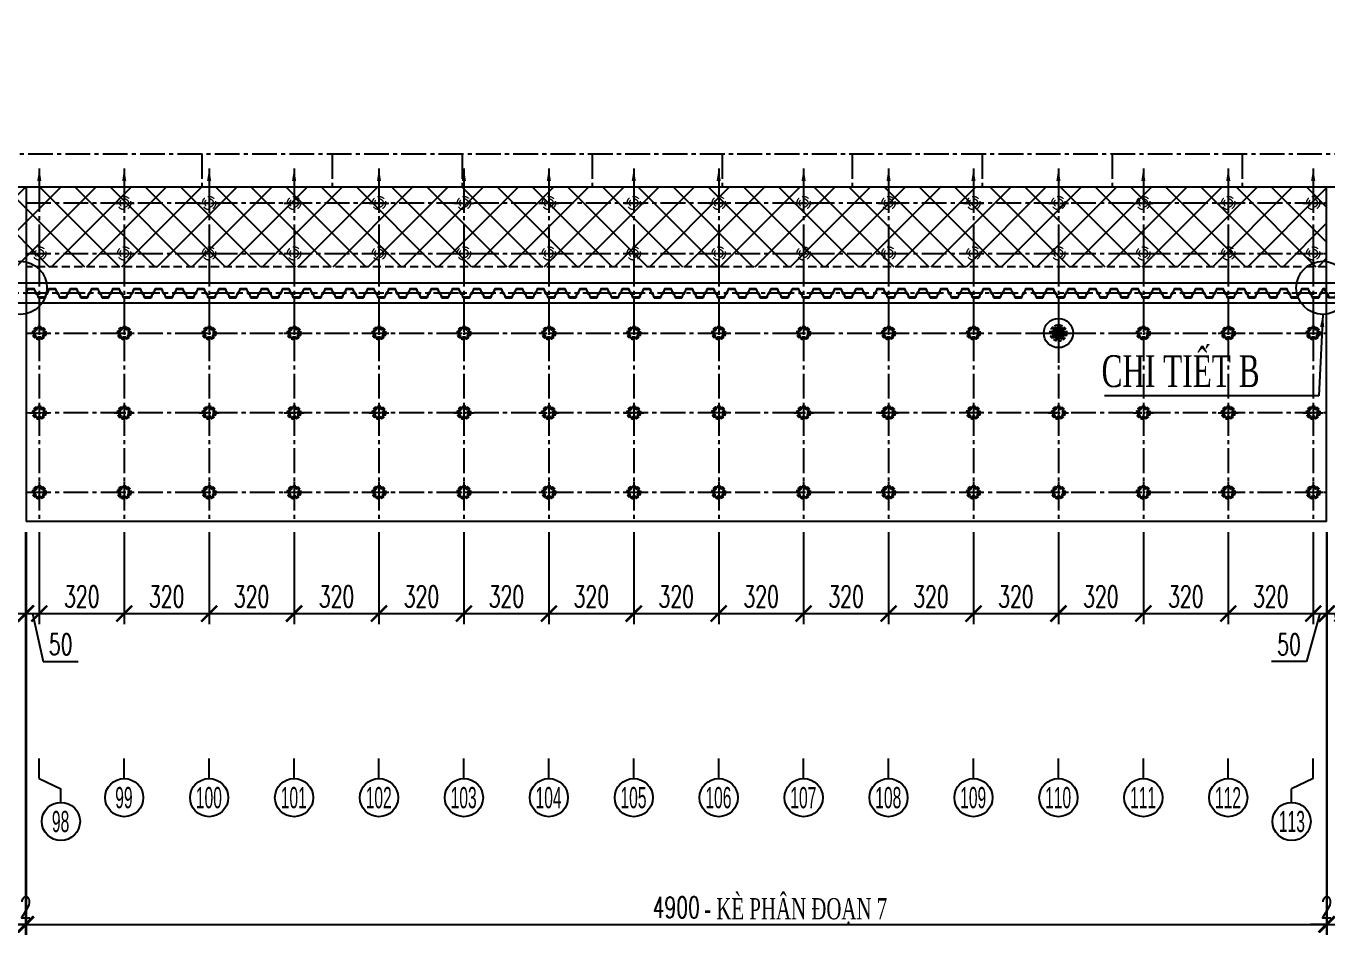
# Model space of a CAD drawing. Extents: x -64479 to 90650, y -38385 to 38270.
# Drawn here: x -19979 to -15077, y 8409 to 11835 of the extents above; entities that cross this region are included whole.
import ezdxf
from ezdxf.enums import TextEntityAlignment as Align

# ---------------------------------------------------------------- set-up
doc = ezdxf.new("R2010")
doc.units = 0
doc.header["$MEASUREMENT"] = 0
for name, pattern in [('CENTER', [2, 1.25, -0.25, 0.25, -0.25]), ('CENTER2', [1.125, 0.75, -0.125, 0.125, -0.125]), ('HIDDEN', [0.375, 0.25, -0.125])]:
    doc.linetypes.add(name, pattern=pattern)
doc.layers.get('0').update_dxf_attribs({"linetype": 'CONTINUOUS'})
for name, color, linetype in [('BORDER', 2, 'CONTINUOUS'), ('CENTER', 9, 'CENTER2'), ('Coc', 2, 'CONTINUOUS'), ('Cochh', 7, 'CONTINUOUS'), ('Cu', 230, 'CONTINUOUS'), ('Dam', 4, 'CONTINUOUS'), ('DIMENSION', 4, 'CONTINUOUS'), ('HATCH', 7, 'CONTINUOUS'), ('Net vang', 2, 'CONTINUOUS'), ('STEEL', 1, 'CONTINUOUS'), ('TEXT', 3, 'CONTINUOUS')]:
    doc.layers.add(name, color=color, linetype=linetype)
doc.layers.add('KHUAT', color=235, linetype='HIDDEN', lineweight=18)
doc.styles.add('DIM', font='romans.shx', dxfattribs={"width": 0.65})
doc.styles.get("Standard").update_dxf_attribs({"font": 'vn_vni.shx', "width": 0.9})
doc.styles.add('THUONG', font='vntimeh.shx')
doc.dimstyles.new('1-400', dxfattribs={"dimscale": 400, "dimtxt": 0.22, "dimasz": 0.12, "dimexe": 0.1, "dimexo": 0.1, "dimgap": 0.08, "dimtad": 1, "dimdec": 0, "dimzin": 0, "dimdsep": 46, "dimtxsty": 'DIM', "dimblk": 'ARCHTICK', "dimcen": 0.15, "dimdle": 0.1, "dimclrd": 4, "dimclre": 7, "dimclrt": 2, "dimaunit": 1, "dimadec": 0, "dimazin": 0, "dimtfac": 1, "dimtdec": 0, "dimtix": 1, "dimtmove": 1, "dimatfit": 3, "dimfxl": 1, "dimtolj": 1, "dimtzin": 0, "dimarcsym": 0})
doc.dimstyles.new('400.Ph', dxfattribs={"dimscale": 400, "dimtxt": 0.2, "dimasz": 0.15, "dimexe": 0.1, "dimexo": 0.1, "dimgap": 0.06, "dimtad": 1, "dimdec": 0, "dimzin": 0, "dimdsep": 46, "dimtxsty": 'DIM', "dimblk": 'ARCHTICK', "dimcen": 0.15, "dimdle": 0.1, "dimclrd": 256, "dimclre": 7, "dimclrt": 6, "dimadec": 0, "dimazin": 0, "dimtfac": 1, "dimtdec": 0, "dimtix": 1, "dimtmove": 0, "dimatfit": 3, "dimldrblk": 'ARCHTICK', "dimfxl": 1, "dimtolj": 1, "dimtzin": 0, "dimarcsym": 0})

# ---------------------------------------------------------------- blocks, each defined once
blk = doc.blocks.new('CocD500_HH')
at = {"layer": 'CENTER', "ltscale": 50}
for p, q in [((-37.5, 0), (37.5, 0)), ((0, 37.5), (0, -37.5))]:
    blk.add_line(p, q, dxfattribs=at)
at = {"layer": 'KHUAT', "ltscale": 100}
for radius in [25, 16]:
    blk.add_circle((0, 0), radius, dxfattribs=at)
blk = doc.blocks.new('_ArchTick')
at = {"color": 0, "linetype": 'ByBlock', "const_width": 0.15}
blk.add_lwpolyline([(-0.5, -0.5), (0.5, 0.5)], dxfattribs=at)
blk = doc.blocks.new('cocbs')
at = {"layer": 'Coc'}
h = blk.add_hatch(color=256, dxfattribs=at)
h.paths.add_polyline_path([(-46596.3, 9805.7), (-46596.3, 9796.7, -0.414214), (-46580.3, 9780.7), (-46571.3, 9780.7, 0.414214)])
h.paths.add_polyline_path([(-46571.3, 9780.7), (-46580.3, 9780.7, -0.414214), (-46596.3, 9764.7), (-46596.3, 9755.7, 0.414214)])
h.paths.add_polyline_path([(-46612.3, 9780.7), (-46621.3, 9780.7, 0.414214), (-46596.3, 9755.7), (-46596.3, 9764.7, -0.414214)])
h.paths.add_polyline_path([(-46596.3, 9796.7), (-46596.3, 9805.7, 0.414214), (-46621.3, 9780.7), (-46612.3, 9780.7, -0.414214)])
at = {"layer": 'Coc', "color": 8, "linetype": 'HIDDEN', "ltscale": 50}
for radius in [25, 16]:
    blk.add_circle((-46596.3, 9780.7), radius, dxfattribs=at)
at = {"layer": 'Cochh', "linetype": 'CENTER', "ltscale": 25}
for p, q in [((-46596.3, 9818.2), (-46596.3, 9743.2)), ((-46633.8, 9780.7), (-46558.8, 9780.7))]:
    blk.add_line(p, q, dxfattribs=at)
blk = doc.blocks.new('*D34')
at = {"layer": 'DIMENSION', "color": 7, "lineweight": -2}
for p, q in [((-27171.1, 9927.7), (-27171.1, 8409.5)), ((-19981.1, 9927.7), (-19981.1, 8409.5))]:
    blk.add_line(p, q, dxfattribs=at)
at = {"layer": 'DIMENSION', "lineweight": -2}
blk.add_line((-27211.1, 8449.5), (-19941.1, 8449.5), dxfattribs=at)
at = {"layer": 'DIMENSION', "lineweight": -2, "xscale": 60, "yscale": 60, "zscale": 60, "rotation": 180}
blk.add_blockref('_ArchTick', (-27171.1, 8449.5), dxfattribs=at)
at = {"layer": 'DIMENSION', "lineweight": -2, "xscale": 60, "yscale": 60, "zscale": 60}
blk.add_blockref('_ArchTick', (-19981.1, 8449.5), dxfattribs=at)
at = {"layer": 'DIMENSION', "color": 6, "insert": (-23576.1, 8513.5), "char_height": 80, "attachment_point": 5, "style": 'DIM'}
blk.add_mtext('\\A1;7190', dxfattribs=at)
blk = doc.blocks.new('*D35')
at = {"layer": 'DIMENSION', "color": 7, "lineweight": -2}
for p, q in [((-19981.1, 9927.7), (-19981.1, 8409.5)), ((-19979.1, 9927.7), (-19979.1, 8409.5))]:
    blk.add_line(p, q, dxfattribs=at)
at = {"layer": 'DIMENSION', "lineweight": -2}
for p, q in [((-19981.1, 8449.5), (-20041.1, 8449.5)), ((-19981.1, 8449.5), (-19979.1, 8449.5)), ((-19979.1, 8449.5), (-19919.1, 8449.5))]:
    blk.add_line(p, q, dxfattribs=at)
at = {"layer": 'DIMENSION', "lineweight": -2, "xscale": 60, "yscale": 60, "zscale": 60}
blk.add_blockref('_ArchTick', (-19981.1, 8449.5), dxfattribs=at)
at = {"layer": 'DIMENSION', "lineweight": -2, "xscale": 60, "yscale": 60, "zscale": 60, "rotation": 180}
blk.add_blockref('_ArchTick', (-19979.1, 8449.5), dxfattribs=at)
at = {"layer": 'DIMENSION', "color": 6, "insert": (-19980.1, 8513.5), "char_height": 80, "attachment_point": 5, "style": 'DIM'}
blk.add_mtext('\\A1;2', dxfattribs=at)
blk = doc.blocks.new('*D36')
at = {"layer": 'DIMENSION', "color": 7, "lineweight": -2}
for p, q in [((-19979.1, 9927.7), (-19979.1, 8409.5)), ((-15079.1, 9927.7), (-15079.1, 8409.5))]:
    blk.add_line(p, q, dxfattribs=at)
at = {"layer": 'DIMENSION', "lineweight": -2}
blk.add_line((-20019.1, 8449.5), (-15039.1, 8449.5), dxfattribs=at)
at = {"layer": 'DIMENSION', "lineweight": -2, "xscale": 60, "yscale": 60, "zscale": 60, "rotation": 180}
blk.add_blockref('_ArchTick', (-19979.1, 8449.5), dxfattribs=at)
at = {"layer": 'DIMENSION', "lineweight": -2, "xscale": 60, "yscale": 60, "zscale": 60}
blk.add_blockref('_ArchTick', (-15079.1, 8449.5), dxfattribs=at)
at = {"layer": 'DIMENSION', "color": 6, "insert": (-17529.1, 8513.5), "char_height": 80, "attachment_point": 5, "style": 'DIM'}
blk.add_mtext('\\A1;4900', dxfattribs=at)
blk = doc.blocks.new('*D37')
at = {"layer": 'DIMENSION', "color": 7, "lineweight": -2}
for p, q in [((-15079.1, 9927.7), (-15079.1, 8409.5)), ((-15077.1, 9927.7), (-15077.1, 8409.5))]:
    blk.add_line(p, q, dxfattribs=at)
at = {"layer": 'DIMENSION', "lineweight": -2}
for p, q in [((-15079.1, 8449.5), (-15139.1, 8449.5)), ((-15079.1, 8449.5), (-15077.1, 8449.5)), ((-15077.1, 8449.5), (-15017.1, 8449.5))]:
    blk.add_line(p, q, dxfattribs=at)
at = {"layer": 'DIMENSION', "lineweight": -2, "xscale": 60, "yscale": 60, "zscale": 60}
blk.add_blockref('_ArchTick', (-15079.1, 8449.5), dxfattribs=at)
at = {"layer": 'DIMENSION', "lineweight": -2, "xscale": 60, "yscale": 60, "zscale": 60, "rotation": 180}
blk.add_blockref('_ArchTick', (-15077.1, 8449.5), dxfattribs=at)
at = {"layer": 'DIMENSION', "color": 6, "insert": (-15078.1, 8513.5), "char_height": 80, "attachment_point": 5, "style": 'DIM'}
blk.add_mtext('\\A1;2', dxfattribs=at)
blk = doc.blocks.new('*D38')
at = {"layer": 'DIMENSION', "color": 7, "lineweight": -2}
for p, q in [((-12589.1, 11187.7), (-12589.1, 8409.5)), ((-15077.1, 9927.7), (-15077.1, 8409.5))]:
    blk.add_line(p, q, dxfattribs=at)
at = {"layer": 'DIMENSION', "lineweight": -2}
blk.add_line((-15117.1, 8449.5), (-12549.1, 8449.5), dxfattribs=at)
at = {"layer": 'DIMENSION', "lineweight": -2, "xscale": 60, "yscale": 60, "zscale": 60, "rotation": 180}
blk.add_blockref('_ArchTick', (-15077.1, 8449.5), dxfattribs=at)
at = {"layer": 'DIMENSION', "lineweight": -2, "xscale": 60, "yscale": 60, "zscale": 60}
blk.add_blockref('_ArchTick', (-12589.1, 8449.5), dxfattribs=at)
at = {"layer": 'DIMENSION', "color": 6, "insert": (-14271.7, 8513.5), "char_height": 80, "attachment_point": 5, "style": 'DIM'}
blk.add_mtext('\\A1;2488', dxfattribs=at)
blk = doc.blocks.new('*D176')
at = {"layer": 'DIMENSION', "color": 7, "lineweight": -2}
for p, q in [((-20056.1, 9927.7), (-20056.1, 9580.6)), ((-19981.1, 9927.7), (-19981.1, 9580.6))]:
    blk.add_line(p, q, dxfattribs=at)
at = {"layer": 'DIMENSION', "lineweight": -2}
for p, q in [((-20096.1, 9620.6), (-19941.1, 9620.6)), ((-20018.6, 9620.6), (-20056.2, 9440.5)), ((-20056.2, 9440.5), (-20188.4, 9440.5))]:
    blk.add_line(p, q, dxfattribs=at)
at = {"layer": 'DIMENSION', "lineweight": -2, "xscale": 60, "yscale": 60, "zscale": 60, "rotation": 180}
blk.add_blockref('_ArchTick', (-20056.1, 9620.6), dxfattribs=at)
at = {"layer": 'DIMENSION', "lineweight": -2, "xscale": 60, "yscale": 60, "zscale": 60}
blk.add_blockref('_ArchTick', (-19981.1, 9620.6), dxfattribs=at)
at = {"layer": 'DIMENSION', "color": 6, "insert": (-20122.3, 9504.5), "char_height": 80, "attachment_point": 5, "style": 'DIM'}
blk.add_mtext('\\A1;75', dxfattribs=at)
blk = doc.blocks.new('*D177')
at = {"layer": 'DIMENSION', "color": 7, "lineweight": -2}
for p, q in [((-19979.1, 9927.7), (-19979.1, 9580.6)), ((-19929.1, 9927.7), (-19929.1, 9580.6))]:
    blk.add_line(p, q, dxfattribs=at)
at = {"layer": 'DIMENSION', "lineweight": -2}
for p, q in [((-20019.1, 9620.6), (-19889.1, 9620.6)), ((-19954.1, 9620.6), (-19914.7, 9440.6)), ((-19914.7, 9440.6), (-19782.5, 9440.6))]:
    blk.add_line(p, q, dxfattribs=at)
at = {"layer": 'DIMENSION', "lineweight": -2, "xscale": 60, "yscale": 60, "zscale": 60, "rotation": 180}
blk.add_blockref('_ArchTick', (-19979.1, 9620.6), dxfattribs=at)
at = {"layer": 'DIMENSION', "lineweight": -2, "xscale": 60, "yscale": 60, "zscale": 60}
blk.add_blockref('_ArchTick', (-19929.1, 9620.6), dxfattribs=at)
at = {"layer": 'DIMENSION', "color": 6, "insert": (-19848.6, 9504.6), "char_height": 80, "attachment_point": 5, "style": 'DIM'}
blk.add_mtext('\\A1;50', dxfattribs=at)
blk = doc.blocks.new('*D178')
at = {"layer": 'DIMENSION', "color": 7, "lineweight": -2}
for p, q in [((-15129.1, 9927.7), (-15129.1, 9580.6)), ((-15079.1, 9927.7), (-15079.1, 9580.6))]:
    blk.add_line(p, q, dxfattribs=at)
at = {"layer": 'DIMENSION', "lineweight": -2}
for p, q in [((-15169.1, 9620.6), (-15039.1, 9620.6)), ((-15104.1, 9620.6), (-15154.2, 9440.5)), ((-15154.2, 9440.5), (-15286.4, 9440.5))]:
    blk.add_line(p, q, dxfattribs=at)
at = {"layer": 'DIMENSION', "lineweight": -2, "xscale": 60, "yscale": 60, "zscale": 60, "rotation": 180}
blk.add_blockref('_ArchTick', (-15129.1, 9620.6), dxfattribs=at)
at = {"layer": 'DIMENSION', "lineweight": -2, "xscale": 60, "yscale": 60, "zscale": 60}
blk.add_blockref('_ArchTick', (-15079.1, 9620.6), dxfattribs=at)
at = {"layer": 'DIMENSION', "color": 6, "insert": (-15220.3, 9504.5), "char_height": 80, "attachment_point": 5, "style": 'DIM'}
blk.add_mtext('\\A1;50', dxfattribs=at)
blk = doc.blocks.new('*D179')
at = {"layer": 'DIMENSION', "color": 7, "lineweight": -2}
for p, q in [((-15077.1, 9927.7), (-15077.1, 9580.6)), ((-15019.1, 9927.7), (-15019.1, 9580.6))]:
    blk.add_line(p, q, dxfattribs=at)
at = {"layer": 'DIMENSION', "lineweight": -2}
for p, q in [((-15117.1, 9620.6), (-14979.1, 9620.6)), ((-15048.1, 9620.6), (-15012.7, 9440.6)), ((-15012.7, 9440.6), (-14880.5, 9440.6))]:
    blk.add_line(p, q, dxfattribs=at)
at = {"layer": 'DIMENSION', "lineweight": -2, "xscale": 60, "yscale": 60, "zscale": 60, "rotation": 180}
blk.add_blockref('_ArchTick', (-15077.1, 9620.6), dxfattribs=at)
at = {"layer": 'DIMENSION', "lineweight": -2, "xscale": 60, "yscale": 60, "zscale": 60}
blk.add_blockref('_ArchTick', (-15019.1, 9620.6), dxfattribs=at)
at = {"layer": 'DIMENSION', "color": 6, "insert": (-14946.6, 9504.6), "char_height": 80, "attachment_point": 5, "style": 'DIM'}
blk.add_mtext('\\A1;58', dxfattribs=at)
blk = doc.blocks.new('*D180')
at = {"layer": 'DIMENSION', "color": 7, "lineweight": -2}
for p, q in [((-19929.1, 9927.7), (-19929.1, 9580.6)), ((-19609.1, 9927.7), (-19609.1, 9580.6))]:
    blk.add_line(p, q, dxfattribs=at)
at = {"layer": 'DIMENSION', "lineweight": -2}
blk.add_line((-19969.1, 9620.6), (-19569.1, 9620.6), dxfattribs=at)
at = {"layer": 'DIMENSION', "lineweight": -2, "xscale": 60, "yscale": 60, "zscale": 60, "rotation": 180}
blk.add_blockref('_ArchTick', (-19929.1, 9620.6), dxfattribs=at)
at = {"layer": 'DIMENSION', "lineweight": -2, "xscale": 60, "yscale": 60, "zscale": 60}
blk.add_blockref('_ArchTick', (-19609.1, 9620.6), dxfattribs=at)
at = {"layer": 'DIMENSION', "color": 6, "insert": (-19769.1, 9684.6), "char_height": 80, "attachment_point": 5, "style": 'DIM'}
blk.add_mtext('\\A1;320', dxfattribs=at)
blk = doc.blocks.new('*D181')
at = {"layer": 'DIMENSION', "color": 7, "lineweight": -2}
for p, q in [((-19609.1, 9927.7), (-19609.1, 9580.6)), ((-19289.1, 9927.7), (-19289.1, 9580.6))]:
    blk.add_line(p, q, dxfattribs=at)
at = {"layer": 'DIMENSION', "lineweight": -2}
blk.add_line((-19649.1, 9620.6), (-19249.1, 9620.6), dxfattribs=at)
at = {"layer": 'DIMENSION', "lineweight": -2, "xscale": 60, "yscale": 60, "zscale": 60, "rotation": 180}
blk.add_blockref('_ArchTick', (-19609.1, 9620.6), dxfattribs=at)
at = {"layer": 'DIMENSION', "lineweight": -2, "xscale": 60, "yscale": 60, "zscale": 60}
blk.add_blockref('_ArchTick', (-19289.1, 9620.6), dxfattribs=at)
at = {"layer": 'DIMENSION', "color": 6, "insert": (-19449.1, 9684.6), "char_height": 80, "attachment_point": 5, "style": 'DIM'}
blk.add_mtext('\\A1;320', dxfattribs=at)
blk = doc.blocks.new('*D182')
at = {"layer": 'DIMENSION', "color": 7, "lineweight": -2}
for p, q in [((-19289.1, 9927.7), (-19289.1, 9580.6)), ((-18969.1, 9927.7), (-18969.1, 9580.6))]:
    blk.add_line(p, q, dxfattribs=at)
at = {"layer": 'DIMENSION', "lineweight": -2}
blk.add_line((-19329.1, 9620.6), (-18929.1, 9620.6), dxfattribs=at)
at = {"layer": 'DIMENSION', "lineweight": -2, "xscale": 60, "yscale": 60, "zscale": 60, "rotation": 180}
blk.add_blockref('_ArchTick', (-19289.1, 9620.6), dxfattribs=at)
at = {"layer": 'DIMENSION', "lineweight": -2, "xscale": 60, "yscale": 60, "zscale": 60}
blk.add_blockref('_ArchTick', (-18969.1, 9620.6), dxfattribs=at)
at = {"layer": 'DIMENSION', "color": 6, "insert": (-19129.1, 9684.6), "char_height": 80, "attachment_point": 5, "style": 'DIM'}
blk.add_mtext('\\A1;320', dxfattribs=at)
blk = doc.blocks.new('*D183')
at = {"layer": 'DIMENSION', "color": 7, "lineweight": -2}
for p, q in [((-18969.1, 9927.7), (-18969.1, 9580.6)), ((-18649.1, 9927.7), (-18649.1, 9580.6))]:
    blk.add_line(p, q, dxfattribs=at)
at = {"layer": 'DIMENSION', "lineweight": -2}
blk.add_line((-19009.1, 9620.6), (-18609.1, 9620.6), dxfattribs=at)
at = {"layer": 'DIMENSION', "lineweight": -2, "xscale": 60, "yscale": 60, "zscale": 60, "rotation": 180}
blk.add_blockref('_ArchTick', (-18969.1, 9620.6), dxfattribs=at)
at = {"layer": 'DIMENSION', "lineweight": -2, "xscale": 60, "yscale": 60, "zscale": 60}
blk.add_blockref('_ArchTick', (-18649.1, 9620.6), dxfattribs=at)
at = {"layer": 'DIMENSION', "color": 6, "insert": (-18809.1, 9684.6), "char_height": 80, "attachment_point": 5, "style": 'DIM'}
blk.add_mtext('\\A1;320', dxfattribs=at)
blk = doc.blocks.new('*D184')
at = {"layer": 'DIMENSION', "color": 7, "lineweight": -2}
for p, q in [((-18649.1, 9927.7), (-18649.1, 9580.6)), ((-18329.1, 9927.7), (-18329.1, 9580.6))]:
    blk.add_line(p, q, dxfattribs=at)
at = {"layer": 'DIMENSION', "lineweight": -2}
blk.add_line((-18689.1, 9620.6), (-18289.1, 9620.6), dxfattribs=at)
at = {"layer": 'DIMENSION', "lineweight": -2, "xscale": 60, "yscale": 60, "zscale": 60, "rotation": 180}
blk.add_blockref('_ArchTick', (-18649.1, 9620.6), dxfattribs=at)
at = {"layer": 'DIMENSION', "lineweight": -2, "xscale": 60, "yscale": 60, "zscale": 60}
blk.add_blockref('_ArchTick', (-18329.1, 9620.6), dxfattribs=at)
at = {"layer": 'DIMENSION', "color": 6, "insert": (-18489.1, 9684.6), "char_height": 80, "attachment_point": 5, "style": 'DIM'}
blk.add_mtext('\\A1;320', dxfattribs=at)
blk = doc.blocks.new('*D185')
at = {"layer": 'DIMENSION', "color": 7, "lineweight": -2}
for p, q in [((-18329.1, 9927.7), (-18329.1, 9580.6)), ((-18009.1, 9927.7), (-18009.1, 9580.6))]:
    blk.add_line(p, q, dxfattribs=at)
at = {"layer": 'DIMENSION', "lineweight": -2}
blk.add_line((-18369.1, 9620.6), (-17969.1, 9620.6), dxfattribs=at)
at = {"layer": 'DIMENSION', "lineweight": -2, "xscale": 60, "yscale": 60, "zscale": 60, "rotation": 180}
blk.add_blockref('_ArchTick', (-18329.1, 9620.6), dxfattribs=at)
at = {"layer": 'DIMENSION', "lineweight": -2, "xscale": 60, "yscale": 60, "zscale": 60}
blk.add_blockref('_ArchTick', (-18009.1, 9620.6), dxfattribs=at)
at = {"layer": 'DIMENSION', "color": 6, "insert": (-18169.1, 9684.6), "char_height": 80, "attachment_point": 5, "style": 'DIM'}
blk.add_mtext('\\A1;320', dxfattribs=at)
blk = doc.blocks.new('*D186')
at = {"layer": 'DIMENSION', "color": 7, "lineweight": -2}
for p, q in [((-18009.1, 9927.7), (-18009.1, 9580.6)), ((-17689.1, 9927.7), (-17689.1, 9580.6))]:
    blk.add_line(p, q, dxfattribs=at)
at = {"layer": 'DIMENSION', "lineweight": -2}
blk.add_line((-18049.1, 9620.6), (-17649.1, 9620.6), dxfattribs=at)
at = {"layer": 'DIMENSION', "lineweight": -2, "xscale": 60, "yscale": 60, "zscale": 60, "rotation": 180}
blk.add_blockref('_ArchTick', (-18009.1, 9620.6), dxfattribs=at)
at = {"layer": 'DIMENSION', "lineweight": -2, "xscale": 60, "yscale": 60, "zscale": 60}
blk.add_blockref('_ArchTick', (-17689.1, 9620.6), dxfattribs=at)
at = {"layer": 'DIMENSION', "color": 6, "insert": (-17849.1, 9684.6), "char_height": 80, "attachment_point": 5, "style": 'DIM'}
blk.add_mtext('\\A1;320', dxfattribs=at)
blk = doc.blocks.new('*D187')
at = {"layer": 'DIMENSION', "color": 7, "lineweight": -2}
for p, q in [((-17689.1, 9927.7), (-17689.1, 9580.6)), ((-17369.1, 9927.7), (-17369.1, 9580.6))]:
    blk.add_line(p, q, dxfattribs=at)
at = {"layer": 'DIMENSION', "lineweight": -2}
blk.add_line((-17729.1, 9620.6), (-17329.1, 9620.6), dxfattribs=at)
at = {"layer": 'DIMENSION', "lineweight": -2, "xscale": 60, "yscale": 60, "zscale": 60, "rotation": 180}
blk.add_blockref('_ArchTick', (-17689.1, 9620.6), dxfattribs=at)
at = {"layer": 'DIMENSION', "lineweight": -2, "xscale": 60, "yscale": 60, "zscale": 60}
blk.add_blockref('_ArchTick', (-17369.1, 9620.6), dxfattribs=at)
at = {"layer": 'DIMENSION', "color": 6, "insert": (-17529.1, 9684.6), "char_height": 80, "attachment_point": 5, "style": 'DIM'}
blk.add_mtext('\\A1;320', dxfattribs=at)
blk = doc.blocks.new('*D188')
at = {"layer": 'DIMENSION', "color": 7, "lineweight": -2}
for p, q in [((-17369.1, 9927.7), (-17369.1, 9580.6)), ((-17049.1, 9927.7), (-17049.1, 9580.6))]:
    blk.add_line(p, q, dxfattribs=at)
at = {"layer": 'DIMENSION', "lineweight": -2}
blk.add_line((-17409.1, 9620.6), (-17009.1, 9620.6), dxfattribs=at)
at = {"layer": 'DIMENSION', "lineweight": -2, "xscale": 60, "yscale": 60, "zscale": 60, "rotation": 180}
blk.add_blockref('_ArchTick', (-17369.1, 9620.6), dxfattribs=at)
at = {"layer": 'DIMENSION', "lineweight": -2, "xscale": 60, "yscale": 60, "zscale": 60}
blk.add_blockref('_ArchTick', (-17049.1, 9620.6), dxfattribs=at)
at = {"layer": 'DIMENSION', "color": 6, "insert": (-17209.1, 9684.6), "char_height": 80, "attachment_point": 5, "style": 'DIM'}
blk.add_mtext('\\A1;320', dxfattribs=at)
blk = doc.blocks.new('*D189')
at = {"layer": 'DIMENSION', "color": 7, "lineweight": -2}
for p, q in [((-17049.1, 9927.7), (-17049.1, 9580.6)), ((-16729.1, 9927.7), (-16729.1, 9580.6))]:
    blk.add_line(p, q, dxfattribs=at)
at = {"layer": 'DIMENSION', "lineweight": -2}
blk.add_line((-17089.1, 9620.6), (-16689.1, 9620.6), dxfattribs=at)
at = {"layer": 'DIMENSION', "lineweight": -2, "xscale": 60, "yscale": 60, "zscale": 60, "rotation": 180}
blk.add_blockref('_ArchTick', (-17049.1, 9620.6), dxfattribs=at)
at = {"layer": 'DIMENSION', "lineweight": -2, "xscale": 60, "yscale": 60, "zscale": 60}
blk.add_blockref('_ArchTick', (-16729.1, 9620.6), dxfattribs=at)
at = {"layer": 'DIMENSION', "color": 6, "insert": (-16889.1, 9684.6), "char_height": 80, "attachment_point": 5, "style": 'DIM'}
blk.add_mtext('\\A1;320', dxfattribs=at)
blk = doc.blocks.new('*D190')
at = {"layer": 'DIMENSION', "color": 7, "lineweight": -2}
for p, q in [((-16729.1, 9927.7), (-16729.1, 9580.6)), ((-16409.1, 9927.7), (-16409.1, 9580.6))]:
    blk.add_line(p, q, dxfattribs=at)
at = {"layer": 'DIMENSION', "lineweight": -2}
blk.add_line((-16769.1, 9620.6), (-16369.1, 9620.6), dxfattribs=at)
at = {"layer": 'DIMENSION', "lineweight": -2, "xscale": 60, "yscale": 60, "zscale": 60, "rotation": 180}
blk.add_blockref('_ArchTick', (-16729.1, 9620.6), dxfattribs=at)
at = {"layer": 'DIMENSION', "lineweight": -2, "xscale": 60, "yscale": 60, "zscale": 60}
blk.add_blockref('_ArchTick', (-16409.1, 9620.6), dxfattribs=at)
at = {"layer": 'DIMENSION', "color": 6, "insert": (-16569.1, 9684.6), "char_height": 80, "attachment_point": 5, "style": 'DIM'}
blk.add_mtext('\\A1;320', dxfattribs=at)
blk = doc.blocks.new('*D191')
at = {"layer": 'DIMENSION', "color": 7, "lineweight": -2}
for p, q in [((-16409.1, 9927.7), (-16409.1, 9580.6)), ((-16089.1, 9927.7), (-16089.1, 9580.6))]:
    blk.add_line(p, q, dxfattribs=at)
at = {"layer": 'DIMENSION', "lineweight": -2}
blk.add_line((-16449.1, 9620.6), (-16049.1, 9620.6), dxfattribs=at)
at = {"layer": 'DIMENSION', "lineweight": -2, "xscale": 60, "yscale": 60, "zscale": 60, "rotation": 180}
blk.add_blockref('_ArchTick', (-16409.1, 9620.6), dxfattribs=at)
at = {"layer": 'DIMENSION', "lineweight": -2, "xscale": 60, "yscale": 60, "zscale": 60}
blk.add_blockref('_ArchTick', (-16089.1, 9620.6), dxfattribs=at)
at = {"layer": 'DIMENSION', "color": 6, "insert": (-16249.1, 9684.6), "char_height": 80, "attachment_point": 5, "style": 'DIM'}
blk.add_mtext('\\A1;320', dxfattribs=at)
blk = doc.blocks.new('*D192')
at = {"layer": 'DIMENSION', "color": 7, "lineweight": -2}
for p, q in [((-16089.1, 9927.7), (-16089.1, 9580.6)), ((-15769.1, 9927.7), (-15769.1, 9580.6))]:
    blk.add_line(p, q, dxfattribs=at)
at = {"layer": 'DIMENSION', "lineweight": -2}
blk.add_line((-16129.1, 9620.6), (-15729.1, 9620.6), dxfattribs=at)
at = {"layer": 'DIMENSION', "lineweight": -2, "xscale": 60, "yscale": 60, "zscale": 60, "rotation": 180}
blk.add_blockref('_ArchTick', (-16089.1, 9620.6), dxfattribs=at)
at = {"layer": 'DIMENSION', "lineweight": -2, "xscale": 60, "yscale": 60, "zscale": 60}
blk.add_blockref('_ArchTick', (-15769.1, 9620.6), dxfattribs=at)
at = {"layer": 'DIMENSION', "color": 6, "insert": (-15929.1, 9684.6), "char_height": 80, "attachment_point": 5, "style": 'DIM'}
blk.add_mtext('\\A1;320', dxfattribs=at)
blk = doc.blocks.new('*D193')
at = {"layer": 'DIMENSION', "color": 7, "lineweight": -2}
for p, q in [((-15769.1, 9927.7), (-15769.1, 9580.6)), ((-15449.1, 9927.7), (-15449.1, 9580.6))]:
    blk.add_line(p, q, dxfattribs=at)
at = {"layer": 'DIMENSION', "lineweight": -2}
blk.add_line((-15809.1, 9620.6), (-15409.1, 9620.6), dxfattribs=at)
at = {"layer": 'DIMENSION', "lineweight": -2, "xscale": 60, "yscale": 60, "zscale": 60, "rotation": 180}
blk.add_blockref('_ArchTick', (-15769.1, 9620.6), dxfattribs=at)
at = {"layer": 'DIMENSION', "lineweight": -2, "xscale": 60, "yscale": 60, "zscale": 60}
blk.add_blockref('_ArchTick', (-15449.1, 9620.6), dxfattribs=at)
at = {"layer": 'DIMENSION', "color": 6, "insert": (-15609.1, 9684.6), "char_height": 80, "attachment_point": 5, "style": 'DIM'}
blk.add_mtext('\\A1;320', dxfattribs=at)
blk = doc.blocks.new('*D194')
at = {"layer": 'DIMENSION', "color": 7, "lineweight": -2}
for p, q in [((-15449.1, 9927.7), (-15449.1, 9580.6)), ((-15129.1, 9927.7), (-15129.1, 9580.6))]:
    blk.add_line(p, q, dxfattribs=at)
at = {"layer": 'DIMENSION', "lineweight": -2}
blk.add_line((-15489.1, 9620.6), (-15089.1, 9620.6), dxfattribs=at)
at = {"layer": 'DIMENSION', "lineweight": -2, "xscale": 60, "yscale": 60, "zscale": 60, "rotation": 180}
blk.add_blockref('_ArchTick', (-15449.1, 9620.6), dxfattribs=at)
at = {"layer": 'DIMENSION', "lineweight": -2, "xscale": 60, "yscale": 60, "zscale": 60}
blk.add_blockref('_ArchTick', (-15129.1, 9620.6), dxfattribs=at)
at = {"layer": 'DIMENSION', "color": 6, "insert": (-15289.1, 9684.6), "char_height": 80, "attachment_point": 5, "style": 'DIM'}
blk.add_mtext('\\A1;320', dxfattribs=at)
blk = doc.blocks.new('Cu thep kieu IVL')
at = {"layer": 'CENTER'}
for p, q in [((-20, 19.2), (-20, 14.8)), ((20, 19.2), (20, 14.8))]:
    blk.add_line(p, q, dxfattribs=at)
at = {"layer": 'Cu', "color": 1}
blk.add_lwpolyline([(-11.6, 2.3, 0.331206), (-10.7, 1.6), (10.7, 1.6, 0.331206), (11.6, 2.3), (18.1, 18.4, -0.331206), (19.1, 19.2), (20.3, 19.2, -0.223582), (21.5, 18.6, -0.452935), (21.1, 16.7), (20, 16.2, -0.518485), (19.2, 16.4, -0.300037), (19.7, 16.9), (20.7, 17.4, 0.427626), (20.8, 18.1, 0.215462), (20.3, 18.4), (19.5, 18.4, 0.331206), (18.7, 17.8), (13.4, 1.3, -0.331206), (11.7, 0), (-11.7, 0, -0.331206), (-13.4, 1.3), (-18.7, 17.8, 0.331206), (-19.5, 18.4), (-20.3, 18.4, 0.215462), (-20.8, 18.1, 0.427626), (-20.7, 17.4), (-19.7, 16.9, -0.300037), (-19.2, 16.4, -0.518485), (-20, 16.2), (-21.1, 16.7, -0.452935), (-21.5, 18.6, -0.223582), (-20.3, 19.2), (-19.1, 19.2, -0.331206), (-18.1, 18.4)], format="xyb", close=True, dxfattribs=at)
blk = doc.blocks.new('Cu PD7')
at = {"layer": 'STEEL', "extrusion": (0, 0, -1), "zscale": -1, "rotation": 180}
for p in [(3377.2, 234.3), (3297.2, 234.3), (3217.2, 234.3), (3137.2, 234.3), (3057.2, 234.3), (2977.2, 234.3), (2897.2, 234.3), (2817.2, 234.3), (2737.2, 234.3), (2657.2, 234.3), (2577.2, 234.3), (2497.2, 234.3), (2417.2, 234.3), (2337.2, 234.3), (2257.2, 234.3), (2177.2, 234.3), (2097.2, 234.3), (2017.2, 234.3), (1937.2, 234.3), (1857.2, 234.3), (1777.2, 234.3), (1697.2, 234.3), (1617.2, 234.3), (1537.2, 234.3), (1457.2, 234.3), (1377.2, 234.3), (1297.2, 234.3), (1217.2, 234.3), (1137.2, 234.3), (1057.2, 234.3), (977.2, 234.3), (897.2, 234.3), (817.2, 234.3), (737.2, 234.3), (657.2, 234.3), (577.2, 234.3), (497.2, 234.3), (417.2, 234.3), (337.2, 234.3), (257.2, 234.3), (177.2, 234.3), (97.2, 234.3), (17.2, 234.3), (-62.8, 234.3), (-142.8, 234.3), (-222.8, 234.3), (-302.8, 234.3), (-382.8, 234.3), (-462.8, 234.3), (-542.8, 234.3), (-622.8, 234.3), (-702.8, 234.3), (-782.8, 234.3), (-862.8, 234.3), (-942.8, 234.3), (-1022.8, 234.3), (-1102.8, 234.3), (-1182.8, 234.3), (-1262.8, 234.3), (-1342.8, 234.3), (-1422.8, 234.3)]:
    blk.add_blockref('Cu thep kieu IVL', p, dxfattribs=at)
at = {"layer": 'STEEL', "extrusion": (0, 0, -1), "zscale": -1}
for p in [(3337.2, 200.3), (3257.2, 200.3), (3177.2, 200.3), (3097.2, 200.3), (3017.2, 200.3), (2937.2, 200.3), (2857.2, 200.3), (2777.2, 200.3), (2697.2, 200.3), (2617.2, 200.3), (2537.2, 200.3), (2457.2, 200.3), (2377.2, 200.3), (2297.2, 200.3), (2217.2, 200.3), (2137.2, 200.3), (2057.2, 200.3), (1977.2, 200.3), (1897.2, 200.3), (1817.2, 200.3), (1737.2, 200.3), (1657.2, 200.3), (1577.2, 200.3), (1497.2, 200.3), (1417.2, 200.3), (1337.2, 200.3), (1257.2, 200.3), (1177.2, 200.3), (1097.2, 200.3), (1017.2, 200.3), (937.2, 200.3), (857.2, 200.3), (777.2, 200.3), (697.2, 200.3), (617.2, 200.3), (537.2, 200.3), (457.2, 200.3), (377.2, 200.3), (297.2, 200.3), (217.2, 200.3), (137.2, 200.3), (57.2, 200.3), (-22.8, 200.3), (-102.8, 200.3), (-182.8, 200.3), (-262.8, 200.3), (-342.8, 200.3), (-422.8, 200.3), (-502.8, 200.3), (-582.8, 200.3), (-662.8, 200.3), (-742.8, 200.3), (-822.8, 200.3), (-902.8, 200.3), (-982.8, 200.3), (-1062.8, 200.3), (-1142.8, 200.3), (-1222.8, 200.3), (-1302.8, 200.3), (-1382.8, 200.3), (-1462.8, 200.3)]:
    blk.add_blockref('Cu thep kieu IVL', p, dxfattribs=at)
blk = doc.blocks.new('Cu PD8')
at = {"layer": 'STEEL'}
for p in [(-1020, 0.7), (-940, 0.7), (-860, 0.7), (-780, 0.7), (-700, 0.7), (-620, 0.7), (-540, 0.7), (-460, 0.7), (-380, 0.7), (-300, 0.7), (-220, 0.7), (-140, 0.7), (-60, 0.7), (20, 0.7), (100, 0.7), (180, 0.7), (260, 0.7), (340, 0.7), (420, 0.7), (500, 0.7), (580, 0.7), (660, 0.7), (740, 0.7), (820, 0.7), (900, 0.7)]:
    blk.add_blockref('Cu thep kieu IVL', p, dxfattribs=at)
at = {"layer": 'STEEL', "rotation": 180}
for p in [(-980, 34.7), (-900, 34.7), (-820, 34.7), (-740, 34.7), (-660, 34.7), (-580, 34.7), (-500, 34.7), (-420, 34.7), (-340, 34.7), (-260, 34.7), (-180, 34.7), (-100, 34.7), (-20, 34.7), (60, 34.7), (140, 34.7), (220, 34.7), (300, 34.7), (380, 34.7), (460, 34.7), (540, 34.7), (620, 34.7), (700, 34.7), (780, 34.7), (860, 34.7)]:
    blk.add_blockref('Cu thep kieu IVL', p, dxfattribs=at)
blk = doc.blocks.new('cocthu')
at = {"layer": 'Coc'}
h = blk.add_hatch(color=256, dxfattribs=at)
h.paths.add_polyline_path([(-52084.6, 9499), (-52084.6, 9487.7, -0.414214), (-52064.6, 9467.7), (-52053.3, 9467.7, 0.414214)])
h.paths.add_polyline_path([(-52053.3, 9467.7), (-52064.6, 9467.7, -0.414214), (-52084.6, 9447.7), (-52084.6, 9436.5, 0.414214)])
h.paths.add_polyline_path([(-52104.6, 9467.7), (-52115.8, 9467.7, 0.414214), (-52084.6, 9436.5), (-52084.6, 9447.7, -0.414214)])
h.paths.add_polyline_path([(-52084.6, 9487.7), (-52084.6, 9499, 0.414214), (-52115.8, 9467.7), (-52104.6, 9467.7, -0.414214)])
at = {"layer": 'Dam'}
h = blk.add_hatch(color=256, dxfattribs=at)
h.paths.add_polyline_path([(-52084.6, 9487.7), (-52084.6, 9467.7), (-52064.6, 9467.7, 0.414214)])
h.paths.add_polyline_path([(-52084.6, 9487.7, 0.414214), (-52104.6, 9467.7), (-52084.6, 9467.7)])
h.paths.add_polyline_path([(-52084.6, 9467.7), (-52104.6, 9467.7, 0.414214), (-52084.6, 9447.7)])
h.paths.add_polyline_path([(-52064.6, 9467.7), (-52084.6, 9467.7), (-52084.6, 9447.7, 0.414214)])
at = {"layer": 'CENTER', "linetype": 'CENTER', "ltscale": 25}
for p, q in [((-52084.6, 9580.2), (-52084.6, 9355.2)), ((-52197.1, 9467.7), (-51972.1, 9467.7))]:
    blk.add_line(p, q, dxfattribs=at)
at = {"layer": 'Coc', "color": 8, "linetype": 'HIDDEN', "ltscale": 50}
for radius in [31.2, 20]:
    blk.add_circle((-52084.6, 9467.7), radius, dxfattribs=at)
at = {"layer": 'Cu', "color": 1, "linetype": 'Continuous', "ltscale": 50}
blk.add_circle((-52084.6, 9467.7), 55.1, dxfattribs=at)

msp = doc.modelspace()

# ---------------------------------------------------------------- hatches: boundary and pattern name
at = {"layer": 'Dam'}
h = msp.add_hatch(dxfattribs=at)
h.set_pattern_fill('ANSI37', color=8, scale=750, style=0)
h.set_pattern_definition([(45, (0, -11350.51), (-66.29126, 66.29126), []), (135, (0, -11350.51), (-66.29126, -66.29126), [])])
h.paths.add_polyline_path([(-22738.1, 11227.7), (-35456.2, 11227.7), (-35456.2, 10927.7), (-22738.1, 10927.7)])
h.paths.add_polyline_path([(-15077.1, 10927.7), (-15077.1, 11227.7), (-22738.1, 11227.7), (-22738.1, 10927.7)])

# ---------------------------------------------------------------- linework, layer by layer
at = {"layer": 'BORDER'}
for p, q in [((-14199.1, 11227.7), (-19979.1, 11227.7)), ((-15079.1, 11227.7), (-19979.1, 11227.7)), ((-19979.1, 11227.7), (-19979.1, 9967.7)), ((-15079.1, 9967.7), (-15079.1, 11227.7)), ((-15079.1, 9967.7), (-19979.1, 9967.7))]:
    msp.add_line(p, q, dxfattribs=at)
msp.add_lwpolyline([(-12849.1, 13627.7), (-12849.1, 11227.7), (-20393.1, 11227.7), (-20393.1, 13627.7)], dxfattribs=at)
at = {"layer": 'CENTER', "ltscale": 125}
for p, q in [((-20393.1, 11352.7), (-12849.1, 11352.7)), ((-19316.1, 11352.7), (-19316.1, 11227.7)), ((-18826.1, 11352.7), (-18826.1, 11227.7)), ((-18336.1, 11352.7), (-18336.1, 11227.7)), ((-17846.1, 11352.7), (-17846.1, 11227.7)), ((-17356.1, 11352.7), (-17356.1, 11227.7)), ((-16866.1, 11352.7), (-16866.1, 11227.7)), ((-16376.1, 11352.7), (-16376.1, 11227.7)), ((-15886.1, 11352.7), (-15886.1, 11227.7)), ((-15396.1, 11352.7), (-15396.1, 11227.7)), ((-19929.1, 11227.7), (-19929.1, 9967.7)), ((-19609.1, 11227.7), (-19609.1, 9967.7)), ((-19289.1, 11227.7), (-19289.1, 9967.7)), ((-18969.1, 11227.7), (-18969.1, 9967.7)), ((-18649.1, 11227.7), (-18649.1, 9967.7)), ((-18329.1, 11227.7), (-18329.1, 9967.7)), ((-18009.1, 11227.7), (-18009.1, 9967.7)), ((-17689.1, 11227.7), (-17689.1, 9967.7)), ((-17369.1, 11227.7), (-17369.1, 9967.7)), ((-17049.1, 11227.7), (-17049.1, 9967.7)), ((-16729.1, 11227.7), (-16729.1, 9967.7)), ((-16409.1, 11227.7), (-16409.1, 9967.7)), ((-16089.1, 11227.7), (-16089.1, 9967.7)), ((-15769.1, 11227.7), (-15769.1, 9967.7)), ((-15449.1, 11227.7), (-15449.1, 9967.7)), ((-15129.1, 11227.7), (-15129.1, 9967.7)), ((-19979.1, 11167.9), (-15079.1, 11167.9)), ((-19979.1, 10977.7), (-15079.1, 10977.9)), ((-13006, 10827.8), (-46828.1, 10827.8)), ((-19979.1, 10677.7), (-15079.1, 10677.9)), ((-19979.1, 10377.7), (-15079.1, 10377.9)), ((-19979, 10077.7), (-15079, 10077.9))]:
    msp.add_line(p, q, dxfattribs=at)
at = {"layer": 'Cu', "color": 5}
for p, q in [((-15093.3, 10843.9), (-15098.7, 10827.4)), ((-15098.1, 10826.7), (-15091.6, 10842.4)), ((-15090.6, 10843.1), (-15087.5, 10843.1)), ((-15086.6, 10842.4), (-15080.1, 10826.7)), ((-15079.5, 10827.4), (-15084.8, 10843.9)), ((-15100, 10828.9), (-15101, 10828.4)), ((-15100.6, 10827.7), (-15099.6, 10828.2)), ((-15099.5, 10826.8), (-15100.2, 10826.8)), ((-15100.2, 10826), (-15099, 10826)), ((-15079.1, 10826), (-15077.9, 10826)), ((-15077.9, 10826.8), (-15078.7, 10826.8)), ((-15078.5, 10828.2), (-15077.5, 10827.7)), ((-15077.1, 10828.4), (-15078.2, 10828.9))]:
    msp.add_line(p, q, dxfattribs=at)
for centre, radius, start, end in [((-15091.6, 10843.3), 1.8, 90, 163.3008), ((-15090.6, 10842.1), 1, 90, 163.3008), ((-15087.5, 10842.1), 1, 16.6992, 90), ((-15086.5, 10843.3), 1.8, 16.6992, 90), ((-19979.9, 10828.1), 1.54, 40.7042, 91.1164), ((-19979.8, 10828.3), 1.28, 299.294, 36.7637), ((-15100.4, 10827.3), 1.28, 119.294, 216.7637), ((-15100.2, 10827.5), 1.54, 220.7042, 271.1164), ((-15100.4, 10827.3), 0.477, 121.0479, 213.6591), ((-15100.2, 10827.5), 0.739, 222.9745, 271.6111), ((-15099.6, 10828.5), 0.52, 20.3816, 130.0058), ((-15099.8, 10828.8), 0.619, 283.6369, 350.4417), ((-15099.5, 10827.6), 0.8, 270, 343.3008), ((-15099, 10827), 1, 270, 343.3008), ((-15079.1, 10827), 1, 196.6992, 270), ((-15078.7, 10827.6), 0.8, 196.6992, 270), ((-15078.5, 10828.5), 0.52, 49.9942, 159.6184), ((-15078.4, 10828.8), 0.619, 189.5583, 256.3631), ((-15077.9, 10827.5), 0.739, 268.3889, 317.0255), ((-15077.9, 10827.5), 1.54, 268.8836, 319.2958), ((-15077.8, 10827.3), 0.477, 326.3409, 58.9521)]:
    msp.add_arc(centre, radius, start, end, dxfattribs=at)
at = {"layer": 'Dam', "ltscale": 200}
for p, q in [((-12966.9, 10865.2), (-46787.1, 10865.2)), ((-13045.1, 10790.2), (-46787.1, 10790.2))]:
    msp.add_line(p, q, dxfattribs=at)
at = {"layer": 'Dam'}
for p, q in [((-19929.1, 8999.1), (-19847.7, 8960.6)), ((-15129.1, 8999.1), (-15210.5, 8960.6)), ((-19847.7, 8909.2), (-19847.7, 8960.6)), ((-15210.5, 8909.2), (-15210.5, 8960.6))]:
    msp.add_line(p, q, dxfattribs=at)
at = {"layer": 'DIMENSION'}
for p, q in [((-15091.6, 10845.1), (-15086.5, 10845.1)), ((-15100.4, 10827.3), (-15100.4, 10827.4))]:
    msp.add_line(p, q, dxfattribs=at)
at = {"layer": 'DIMENSION', "const_width": 1.5}
msp.add_lwpolyline([(-15091.6, 10846), (-15086.5, 10846)], dxfattribs=at)
at = {"layer": 'Net vang', "color": 4}
for p, q in [((-19929.1, 8999.1), (-19929.1, 9074.2)), ((-19609.1, 8999.1), (-19609.1, 9074.2)), ((-19289.1, 8999.1), (-19289.1, 9074.2)), ((-18969.1, 8999.1), (-18969.1, 9074.2)), ((-18649.1, 8999.1), (-18649.1, 9074.2)), ((-18329.1, 8999.1), (-18329.1, 9074.2)), ((-18009.1, 8999.1), (-18009.1, 9074.2)), ((-17689.1, 8999.1), (-17689.1, 9074.2)), ((-17369.1, 8999.1), (-17369.1, 9074.2)), ((-17049.1, 8999.1), (-17049.1, 9074.2)), ((-16729.1, 8999.1), (-16729.1, 9074.2)), ((-16409.1, 8999.1), (-16409.1, 9074.2)), ((-16089.1, 8999.1), (-16089.1, 9074.2)), ((-15769.1, 8999.1), (-15769.1, 9074.2)), ((-15449.1, 8999.1), (-15449.1, 9074.2)), ((-15129.1, 8999.1), (-15129.1, 9074.2))]:
    msp.add_line(p, q, dxfattribs=at)
for centre in [(-19609.1, 8927.1), (-19289.1, 8927.1), (-18969.1, 8927.1), (-18649.1, 8927.1), (-18329.1, 8927.1), (-18009.1, 8927.1), (-17689.1, 8927.1), (-17369.1, 8927.1), (-17049.1, 8927.1), (-16729.1, 8927.1), (-16409.1, 8927.1), (-16089.1, 8927.1), (-15769.1, 8927.1), (-15449.1, 8927.1), (-19847.7, 8837.2), (-15210.5, 8837.2)]:
    msp.add_circle(centre, 72, dxfattribs=at)
at = {"layer": 'STEEL', "color": 1, "linetype": 'HIDDEN', "ltscale": 125}
msp.add_line((-15079.1, 10927.7), (-19979.1, 10927.7), dxfattribs=at)
at = {"layer": 'TEXT'}
for centre in [(-20000.3, 10848.2), (-15092.9, 10848.2)]:
    msp.add_circle(centre, 100, dxfattribs=at)

# ---------------------------------------------------------------- block references
at = {"layer": 'Coc'}
for p in [(26667.2, 897), (26987.2, 897), (27307.2, 897), (27627.2, 897), (27947.2, 897), (28267.2, 897), (28587.2, 897), (28907.2, 897), (29227.2, 897.1), (29547.2, 897), (29867.2, 897), (30187.2, 897.1), (30507.2, 897), (30827.2, 897), (31147.2, 897), (31467.2, 897), (26667.2, 597), (26987.2, 597), (27307.2, 597), (27627.2, 597), (27947.2, 597), (28267.2, 597), (28587.2, 597), (28907.2, 597), (29227.2, 597.1), (29547.2, 597), (29867.2, 597), (30187.2, 597.1), (30507.2, 597), (30827.2, 597), (31147.2, 597), (31467.2, 597), (26667.2, 297), (26987.2, 297), (27307.2, 297), (27627.2, 297), (27947.2, 297), (28267.2, 297), (28587.2, 297), (28907.2, 297), (29227.2, 297.1), (29547.2, 297), (29867.2, 297), (30187.2, 297.1), (30507.2, 297), (30827.2, 297), (31147.2, 297), (31467.2, 297.1)]:
    msp.add_blockref('cocbs', p, dxfattribs=at)
at = {"layer": 'Dam'}
msp.add_blockref('cocthu', (35995.5, 1210.1), dxfattribs=at)
at = {"layer": 'DIMENSION'}
for name, p in [('Cu PD7', (-16582.9, 10610.5)), ('Cu PD8', (-14038.1, 10810.1))]:
    msp.add_blockref(name, p, dxfattribs=at)
at = {"layer": 'HATCH'}
for p in [(-19609.1, 11167.7), (-19289.1, 11167.7), (-18969.1, 11167.7), (-18649.1, 11167.7), (-18329.1, 11167.7), (-18009.1, 11167.7), (-17689.1, 11167.7), (-17369.1, 11167.7), (-17049.1, 11167.7), (-16729.1, 11167.7), (-16409.1, 11167.7), (-16089.1, 11167.7), (-15769.1, 11167.7), (-15449.1, 11167.7), (-15129.1, 11167.7), (-19929.1, 10977.7), (-19609.1, 10977.7), (-19289.1, 10977.7), (-18969.1, 10977.7), (-18649.1, 10977.7), (-18329.1, 10977.7), (-18009.1, 10977.7), (-17689.1, 10977.7), (-17369.1, 10977.7), (-17049.1, 10977.7), (-16729.1, 10977.7), (-16409.1, 10977.7), (-16089.1, 10977.7), (-15769.1, 10977.7), (-15449.1, 10977.7), (-15129.1, 10977.7)]:
    msp.add_blockref('CocD500_HH', p, dxfattribs=at)

# ---------------------------------------------------------------- texts
at = {"layer": 'TEXT', "style": 'THUONG', "width": 0.65}
for s, height, p in [('chi tiÕt b', 120, (-15926.6, 10474.3)), ('- KÌ ph©n ®o¹n 7', 80, (-17423.7, 8468.5))]:
    msp.add_text(s, height=height, dxfattribs=at).set_placement(p)
at = {"layer": 'TEXT', "width": 0.55}
for s, p in [('99', (-19610.2, 8927.1)), ('100', (-19290.2, 8927.1)), ('101', (-18970.2, 8927.1)), ('102', (-18650.2, 8927.1)), ('103', (-18330.2, 8927.1)), ('104', (-18010.2, 8927.1)), ('105', (-17690.2, 8927.1)), ('106', (-17370.2, 8927.1)), ('107', (-17050.2, 8927.1)), ('108', (-16730.2, 8927.1)), ('109', (-16410.2, 8927.1)), ('110', (-16090.2, 8927.1)), ('111', (-15770.2, 8927.1)), ('112', (-15450.2, 8927.1)), ('98', (-19848.8, 8837.2)), ('113', (-15209.3, 8837.2))]:
    msp.add_text(s, height=80, dxfattribs=at).set_placement(p, align=Align.MIDDLE)

# ---------------------------------------------------------------- dimensions: what is measured, and where the dimension line sits
at = {"layer": 'DIMENSION'}
for base, p1, p2, picture, middle in [((-12589.1, 8449.5), (-15077.1, 9967.7), (-12589.1, 11227.7), '*D38', (-14271.7, 8449.5)), ((-19981.1, 9620.6), (-20056.1, 9967.7), (-19981.1, 9967.7), '*D176', (-20080.2, 9440.5)), ((-19929.1, 9620.6), (-19979.1, 9967.7), (-19929.1, 9967.7), '*D177', (-19890.7, 9440.6)), ((-15079.1, 9620.6), (-15129.1, 9967.7), (-15079.1, 9967.7), '*D178', (-15178.2, 9440.5)), ((-15019.1, 9620.6), (-15077.1, 9967.7), (-15019.1, 9967.7), '*D179', (-14988.7, 9440.6))]:
    dim = msp.add_linear_dim(base=base, p1=p1, p2=p2, dimstyle='400.Ph', override={"dimtmove": 1}, dxfattribs=at)
    dim.commit()
    dim.dimension.update_dxf_attribs({"geometry": picture, "text_midpoint": middle, "dimtype": 160})
for base, p1, p2, picture, middle in [((-19981.1, 8449.5), (-27171.1, 9967.7), (-19981.1, 9967.7), '*D34', (-23576.1, 8513.5)), ((-19979.1, 8449.5), (-19981.1, 9967.7), (-19979.1, 9967.7), '*D35', (-19980.1, 8513.5)), ((-15079.1, 8449.5), (-19979.1, 9967.7), (-15079.1, 9967.7), '*D36', (-17529.1, 8513.5)), ((-19609.1, 9620.6), (-19929.1, 9967.7), (-19609.1, 9967.7), '*D180', (-19769.1, 9684.6)), ((-19289.1, 9620.6), (-19609.1, 9967.7), (-19289.1, 9967.7), '*D181', (-19449.1, 9684.6)), ((-18969.1, 9620.6), (-19289.1, 9967.7), (-18969.1, 9967.7), '*D182', (-19129.1, 9684.6)), ((-18649.1, 9620.6), (-18969.1, 9967.7), (-18649.1, 9967.7), '*D183', (-18809.1, 9684.6)), ((-18329.1, 9620.6), (-18649.1, 9967.7), (-18329.1, 9967.7), '*D184', (-18489.1, 9684.6)), ((-18009.1, 9620.6), (-18329.1, 9967.7), (-18009.1, 9967.7), '*D185', (-18169.1, 9684.6)), ((-17689.1, 9620.6), (-18009.1, 9967.7), (-17689.1, 9967.7), '*D186', (-17849.1, 9684.6)), ((-17369.1, 9620.6), (-17689.1, 9967.7), (-17369.1, 9967.7), '*D187', (-17529.1, 9684.6)), ((-17049.1, 9620.6), (-17369.1, 9967.7), (-17049.1, 9967.7), '*D188', (-17209.1, 9684.6)), ((-16729.1, 9620.6), (-17049.1, 9967.7), (-16729.1, 9967.7), '*D189', (-16889.1, 9684.6)), ((-16409.1, 9620.6), (-16729.1, 9967.7), (-16409.1, 9967.7), '*D190', (-16569.1, 9684.6)), ((-16089.1, 9620.6), (-16409.1, 9967.7), (-16089.1, 9967.7), '*D191', (-16249.1, 9684.6)), ((-15769.1, 9620.6), (-16089.1, 9967.7), (-15769.1, 9967.7), '*D192', (-15929.1, 9684.6)), ((-15449.1, 9620.6), (-15769.1, 9967.7), (-15449.1, 9967.7), '*D193', (-15609.1, 9684.6)), ((-15129.1, 9620.6), (-15449.1, 9967.7), (-15129.1, 9967.7), '*D194', (-15289.1, 9684.6)), ((-15077.1, 8449.5), (-15079.1, 9967.7), (-15077.1, 9967.7), '*D37', (-15078.1, 8513.5))]:
    dim = msp.add_linear_dim(base=base, p1=p1, p2=p2, dimstyle='400.Ph', override={"dimtmove": 1}, dxfattribs=at)
    dim.commit()
    dim.dimension.update_dxf_attribs({"geometry": picture, "text_midpoint": middle})

# ---------------------------------------------------------------- leaders
at = {"layer": 'TEXT'}
for points, override in [([(-19929.1, 11298.1), (-19929.1, 11167.7)], {"dimgap": 0.08, "dimtad": 0}), ([(-19609.1, 11298.1), (-19609.1, 11167.7)], {"dimgap": 0.08, "dimtad": 0}), ([(-19289.1, 11298.1), (-19289.1, 11167.7)], {"dimgap": 0.08, "dimtad": 0}), ([(-18969.1, 11298.1), (-18969.1, 11167.7)], {"dimgap": 0.08, "dimtad": 0}), ([(-18649.1, 11298.1), (-18649.1, 11167.7)], {"dimgap": 0.08, "dimtad": 0}), ([(-18329.1, 11298.1), (-18329.1, 11167.7)], {"dimgap": 0.08, "dimtad": 0}), ([(-18009.1, 11298.1), (-18009.1, 11167.7)], {"dimgap": 0.08, "dimtad": 0}), ([(-17689.1, 11298.1), (-17689.1, 11167.7)], {"dimgap": 0.08, "dimtad": 0}), ([(-17369.1, 11298.1), (-17369.1, 11167.7)], {"dimgap": 0.08, "dimtad": 0}), ([(-17049.1, 11298.1), (-17049.1, 11167.7)], {"dimgap": 0.08, "dimtad": 0}), ([(-16729.1, 11298.1), (-16729.1, 11167.7)], {"dimgap": 0.08, "dimtad": 0}), ([(-16409.1, 11298.1), (-16409.1, 11167.7)], {"dimgap": 0.08, "dimtad": 0}), ([(-16089.1, 11298.1), (-16089.1, 11167.7)], {"dimgap": 0.08, "dimtad": 0}), ([(-15769.1, 11298.1), (-15769.1, 11167.7)], {"dimgap": 0.08, "dimtad": 0}), ([(-15449.1, 11298.1), (-15449.1, 11167.7)], {"dimgap": 0.08, "dimtad": 0}), ([(-15129.1, 11298.1), (-15129.1, 11167.7)], {"dimgap": 0.08, "dimtad": 0}), ([(-15093, 10748.2), (-15107.3, 10440.7), (-15915.5, 10440.7)], {"dimtad": 0})]:
    msp.add_leader(points, dimstyle='1-400', override=override, dxfattribs=at)

doc.saveas('drawing.dxf')
